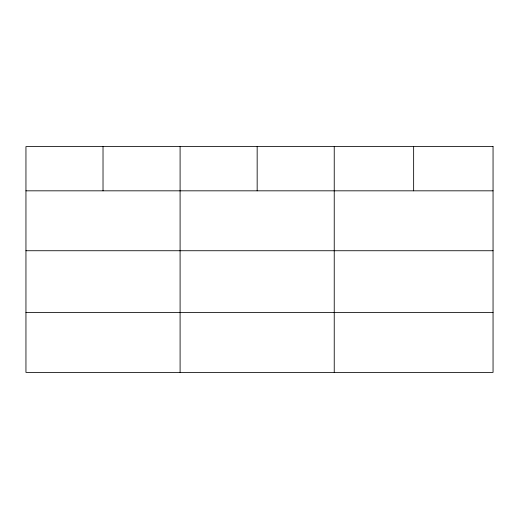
<?xml version="1.0" encoding="UTF-8"?>
<svg xmlns="http://www.w3.org/2000/svg" width="519" height="519" viewBox="0 0 519 519"><rect width="100%" height="100%" fill="white"/><g stroke="black" fill="none" stroke-linecap="round" stroke-linejoin="round"><path stroke-width="0.78" d="M25.95 190.823L493.05 190.823M25.95 250.735L493.05 250.735M25.95 312.47L493.05 312.47M413.643 146.611L413.643 190.823M334.236 146.611L334.236 372.389M257.165 146.611L257.165 190.823M180.093 146.611L180.093 372.389M103.022 146.611L103.022 190.823M493.05 146.611L25.95 146.611L25.95 372.389L493.05 372.389L493.05 146.611"/></g></svg>
